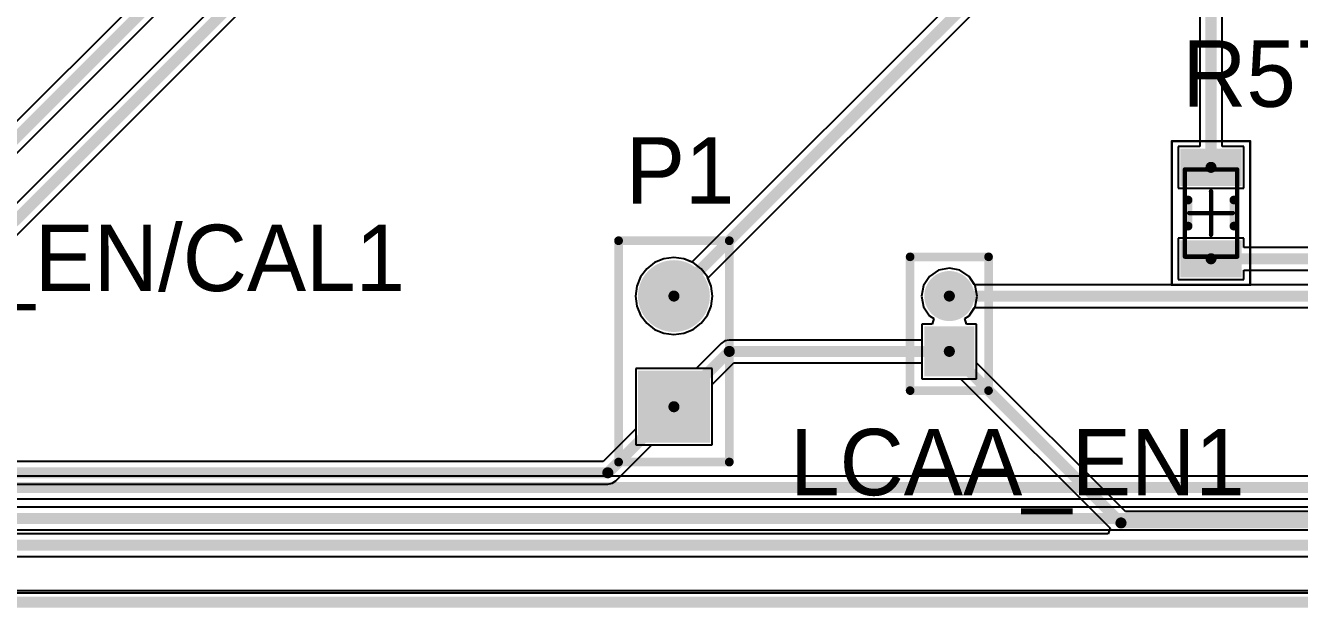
# Model space of a CAD drawing. Header units: millimetres. Extents: x 2.5 to 14.5, y 1.2 to 4.8.
# Drawn here: x 5.234 to 6.385, y 1.344 to 1.87 of the extents above; entities that cross this region are included whole.
import ezdxf

# ---------------------------------------------------------------- set-up
doc = ezdxf.new("R2010")
doc.units = ezdxf.units.MM
doc.header["$MEASUREMENT"] = 0
for name, color, linetype in [('BottomLayer', 5, 'Continuous'), ('BottomSolder', 6, 'Continuous'), ('ConnectLayer', 7, 'Continuous'), ('Mechanical13', 56, 'Continuous'), ('Mechanical15', 56, 'Continuous'), ('MultiLayer', 9, 'Continuous'), ('PadHoleLayer', 156, 'Continuous'), ('TopLayer', 1, 'Continuous'), ('TopOverlay', 2, 'Continuous'), ('TopPaste', 8, 'Continuous'), ('TopSolder', 216, 'Continuous')]:
    doc.layers.add(name, color=color, linetype=linetype)

# ---------------------------------------------------------------- blocks, each defined once
blk = doc.blocks.new('RESC_0805_2012_44')
at = {"layer": 'Mechanical13', "const_width": 0.00394}
for points in [[(-0.0394, 0.0236), (-0.0394, -0.0236)], [(-0.0394, 0.0236), (0.0394, 0.0236)], [(0.0394, 0.0236), (0.0394, -0.0236)], [(-0.0394, -0.0236), (0.0394, -0.0236)]]:
    blk.add_lwpolyline(points, dxfattribs=at)
at = {"layer": 'Mechanical13', "const_width": 0.00197}
for points in [[(-0.0404, 0.0236, 1), (-0.0384, 0.0236, 1)], [(-0.0404, 0.0236, 1), (-0.0384, 0.0236, 1)], [(0.0384, 0.0236, 1), (0.0404, 0.0236, 1)], [(0.0384, 0.0236, 1), (0.0404, 0.0236, 1)], [(-0.0404, -0.0236, 1), (-0.0384, -0.0236, 1)], [(-0.0404, -0.0236, 1), (-0.0384, -0.0236, 1)], [(0.0384, -0.0236, 1), (0.0404, -0.0236, 1)], [(0.0384, -0.0236, 1), (0.0404, -0.0236, 1)]]:
    blk.add_lwpolyline(points, format="xyb", close=True, dxfattribs=at)
at = {"layer": 'Mechanical15'}
for points, const_width in [([(-0.065, 0.0354), (-0.065, -0.0354)], 0.00197), ([(-0.065, 0.0354), (0.065, 0.0354)], 0.00197), ([(0.065, 0.0354), (0.065, -0.0354)], 0.00197), ([(0, 0.0197), (0, -0.0197)], 0.00394), ([(-0.0197, 0), (0.0197, 0)], 0.00394), ([(-0.065, -0.0354), (0.065, -0.0354)], 0.00197)]:
    blk.add_lwpolyline(points, dxfattribs=dict(at, const_width=const_width))
for points, const_width in [([(-0.0655, 0.0354, 1), (-0.0645, 0.0354, 1)], 0.000984), ([(-0.0655, 0.0354, 1), (-0.0645, 0.0354, 1)], 0.000984), ([(0.0645, 0.0354, 1), (0.0655, 0.0354, 1)], 0.000984), ([(0.0645, 0.0354, 1), (0.0655, 0.0354, 1)], 0.000984), ([(-0.001, 0.0197, 1), (0.001, 0.0197, 1)], 0.00197), ([(-0.0207, 0, 1), (-0.0187, 0, 1)], 0.00197), ([(0.0187, 0, 1), (0.0207, 0, 1)], 0.00197), ([(-0.001, -0.0197, 1), (0.001, -0.0197, 1)], 0.00197), ([(-0.0655, -0.0354, 1), (-0.0645, -0.0354, 1)], 0.000984), ([(-0.0655, -0.0354, 1), (-0.0645, -0.0354, 1)], 0.000984), ([(0.0645, -0.0354, 1), (0.0655, -0.0354, 1)], 0.000984), ([(0.0645, -0.0354, 1), (0.0655, -0.0354, 1)], 0.000984)]:
    blk.add_lwpolyline(points, format="xyb", close=True, dxfattribs=dict(at, const_width=const_width))
at = {"layer": 'TopLayer'}
for points in [[(-0.0276, -0.0246), (-0.0276, 0.0246), (-0.0551, -0.0246), (-0.0551, 0.0246)], [(0.0551, -0.0246), (0.0551, 0.0246), (0.0276, -0.0246), (0.0276, 0.0246)]]:
    blk.add_solid(points, dxfattribs=at)
at = {"layer": 'TopOverlay', "const_width": 0.00787}
for points in [[(-0.0118, 0.0207), (0.0118, 0.0207)], [(-0.0118, -0.0207), (0.0118, -0.0207)]]:
    blk.add_lwpolyline(points, dxfattribs=at)
at = {"layer": 'TopOverlay', "const_width": 0.00394}
for points in [[(-0.0138, 0.0207, 1), (-0.0098, 0.0207, 1)], [(0.0098, 0.0207, 1), (0.0138, 0.0207, 1)], [(-0.0138, -0.0207, 1), (-0.0098, -0.0207, 1)], [(0.0098, -0.0207, 1), (0.0138, -0.0207, 1)]]:
    blk.add_lwpolyline(points, format="xyb", close=True, dxfattribs=at)
at = {"layer": 'TopPaste'}
for points in [[(-0.0276, -0.0246), (-0.0276, 0.0246), (-0.0551, -0.0246), (-0.0551, 0.0246)], [(0.0551, -0.0246), (0.0551, 0.0246), (0.0276, -0.0246), (0.0276, 0.0246)]]:
    blk.add_solid(points, dxfattribs=at)
at = {"layer": 'TopSolder'}
for points in [[(-0.0246, -0.0276), (-0.0246, 0.0276), (-0.0581, -0.0276), (-0.0581, 0.0276)], [(0.0581, -0.0276), (0.0581, 0.0276), (0.0246, -0.0276), (0.0246, 0.0276)]]:
    blk.add_solid(points, dxfattribs=at)
blk = doc.blocks.new('HDR1X2_107')
at = {"layer": 'BottomLayer', "const_width": 0.0295}
blk.add_lwpolyline([(0.0852, 0, 1), (0.1148, 0, 1)], format="xyb", close=True, dxfattribs=at)
at = {"layer": 'BottomLayer'}
blk.add_solid([(-0.0295, -0.0295), (0.0295, -0.0295), (-0.0295, 0.0295), (0.0295, 0.0295)], dxfattribs=at)
at = {"layer": 'BottomSolder', "const_width": 0.0325}
blk.add_lwpolyline([(0.0838, 0, 1), (0.1162, 0, 1)], format="xyb", close=True, dxfattribs=at)
at = {"layer": 'BottomSolder'}
blk.add_solid([(-0.0325, -0.0325), (0.0325, -0.0325), (-0.0325, 0.0325), (0.0325, 0.0325)], dxfattribs=at)
at = {"layer": 'MultiLayer', "const_width": 0.0295}
blk.add_lwpolyline([(0.0852, 0, 1), (0.1148, 0, 1)], format="xyb", close=True, dxfattribs=at)
at = {"layer": 'MultiLayer'}
blk.add_solid([(-0.0295, -0.0295), (0.0295, -0.0295), (-0.0295, 0.0295), (0.0295, 0.0295)], dxfattribs=at)
at = {"layer": 'PadHoleLayer', "const_width": 0.0177}
for points in [[(-0.0089, 0, 1), (0.0089, 0, 1)], [(0.0911, 0, 1), (0.1089, 0, 1)]]:
    blk.add_lwpolyline(points, format="xyb", close=True, dxfattribs=at)
at = {"layer": 'TopLayer', "const_width": 0.0295}
blk.add_lwpolyline([(0.0852, 0, 1), (0.1148, 0, 1)], format="xyb", close=True, dxfattribs=at)
at = {"layer": 'TopLayer'}
blk.add_solid([(-0.0295, -0.0295), (0.0295, -0.0295), (-0.0295, 0.0295), (0.0295, 0.0295)], dxfattribs=at)
at = {"layer": 'TopOverlay', "const_width": 0.00787}
for points in [[(-0.05, 0.05), (0.15, 0.05)], [(-0.05, 0.05), (-0.05, -0.05)], [(0.15, 0.05), (0.15, -0.05)], [(-0.05, -0.05), (0.15, -0.05)]]:
    blk.add_lwpolyline(points, dxfattribs=at)
at = {"layer": 'TopOverlay', "const_width": 0.00394}
for points in [[(-0.052, 0.05, 1), (-0.048, 0.05, 1)], [(-0.052, 0.05, 1), (-0.048, 0.05, 1)], [(0.148, 0.05, 1), (0.152, 0.05, 1)], [(0.148, 0.05, 1), (0.152, 0.05, 1)], [(-0.052, -0.05, 1), (-0.048, -0.05, 1)], [(-0.052, -0.05, 1), (-0.048, -0.05, 1)], [(0.148, -0.05, 1), (0.152, -0.05, 1)], [(0.148, -0.05, 1), (0.152, -0.05, 1)]]:
    blk.add_lwpolyline(points, format="xyb", close=True, dxfattribs=at)
at = {"layer": 'TopSolder', "const_width": 0.0325}
blk.add_lwpolyline([(0.0838, 0, 1), (0.1162, 0, 1)], format="xyb", close=True, dxfattribs=at)
at = {"layer": 'TopSolder'}
blk.add_solid([(-0.0325, -0.0325), (0.0325, -0.0325), (-0.0325, 0.0325), (0.0325, 0.0325)], dxfattribs=at)
blk = doc.blocks.new('MHDR1X2_117')
at = {"layer": 'BottomLayer', "const_width": 0.0197}
blk.add_lwpolyline([(0.0402, 0, 1), (0.0598, 0, 1)], format="xyb", close=True, dxfattribs=at)
at = {"layer": 'BottomLayer'}
blk.add_solid([(-0.0197, -0.0197), (0.0197, -0.0197), (-0.0197, 0.0197), (0.0197, 0.0197)], dxfattribs=at)
at = {"layer": 'BottomSolder', "const_width": 0.0226}
blk.add_lwpolyline([(0.0387, 0, 1), (0.0613, 0, 1)], format="xyb", close=True, dxfattribs=at)
at = {"layer": 'BottomSolder'}
blk.add_solid([(-0.0226, -0.0226), (0.0226, -0.0226), (-0.0226, 0.0226), (0.0226, 0.0226)], dxfattribs=at)
at = {"layer": 'MultiLayer', "const_width": 0.0197}
blk.add_lwpolyline([(0.0402, 0, 1), (0.0598, 0, 1)], format="xyb", close=True, dxfattribs=at)
at = {"layer": 'MultiLayer'}
blk.add_solid([(-0.0197, -0.0197), (0.0197, -0.0197), (-0.0197, 0.0197), (0.0197, 0.0197)], dxfattribs=at)
at = {"layer": 'PadHoleLayer', "const_width": 0.0118}
for points in [[(-0.0059, 0, 1), (0.0059, 0, 1)], [(0.0441, 0, 1), (0.0559, 0, 1)]]:
    blk.add_lwpolyline(points, format="xyb", close=True, dxfattribs=at)
at = {"layer": 'TopLayer', "const_width": 0.0197}
blk.add_lwpolyline([(0.0402, 0, 1), (0.0598, 0, 1)], format="xyb", close=True, dxfattribs=at)
at = {"layer": 'TopLayer'}
blk.add_solid([(-0.0197, -0.0197), (0.0197, -0.0197), (-0.0197, 0.0197), (0.0197, 0.0197)], dxfattribs=at)
at = {"layer": 'TopOverlay', "const_width": 0.00787}
for points in [[(-0.0354, 0.0354), (-0.0354, -0.0354)], [(-0.0354, 0.0354), (0.0854, 0.0354)], [(0.0854, 0.0354), (0.0854, -0.0354)], [(-0.0354, -0.0354), (0.0854, -0.0354)]]:
    blk.add_lwpolyline(points, dxfattribs=at)
at = {"layer": 'TopOverlay', "const_width": 0.00394}
for points in [[(-0.0374, 0.0354, 1), (-0.0335, 0.0354, 1)], [(-0.0374, 0.0354, 1), (-0.0335, 0.0354, 1)], [(0.0835, 0.0354, 1), (0.0874, 0.0354, 1)], [(0.0835, 0.0354, 1), (0.0874, 0.0354, 1)], [(-0.0374, -0.0354, 1), (-0.0335, -0.0354, 1)], [(-0.0374, -0.0354, 1), (-0.0335, -0.0354, 1)], [(0.0835, -0.0354, 1), (0.0874, -0.0354, 1)], [(0.0835, -0.0354, 1), (0.0874, -0.0354, 1)]]:
    blk.add_lwpolyline(points, format="xyb", close=True, dxfattribs=at)
at = {"layer": 'TopSolder', "const_width": 0.0226}
blk.add_lwpolyline([(0.0387, 0, 1), (0.0613, 0, 1)], format="xyb", close=True, dxfattribs=at)
at = {"layer": 'TopSolder'}
blk.add_solid([(-0.0226, -0.0226), (0.0226, -0.0226), (-0.0226, 0.0226), (0.0226, 0.0226)], dxfattribs=at)

msp = doc.modelspace()

# ---------------------------------------------------------------- linework, layer by layer
at = {"layer": 'BottomLayer', "const_width": 0.01}
for points in [[(5.82, 1.625), (6.546, 2.351)], [(5.08, 1.622), (5.412, 1.954)], [(5.125, 1.593), (5.452, 1.92)], [(6.0687, 1.625), (7.19, 1.625)], [(4.827, 1.452), (7.069, 1.452)], [(4.731, 1.424), (10.223, 1.424)]]:
    msp.add_lwpolyline(points, dxfattribs=at)
at = {"layer": 'BottomLayer', "const_width": 0.005}
for points in [[(5.8175, 1.625, 1), (5.8225, 1.625, 1)], [(6.0662, 1.625, 1), (6.0712, 1.625, 1)]]:
    msp.add_lwpolyline(points, format="xyb", close=True, dxfattribs=at)
at = {"layer": 'ConnectLayer'}
for p, q in [((6.5388, 2.3582), (5.8362, 1.6556)), ((5.8506, 1.6412), (6.5502, 2.3408)), ((5.3848, 1.9412), (5.0728, 1.6292)), ((5.0902, 1.6178), (5.3992, 1.9268)), ((5.4418, 1.9242), (5.1178, 1.6002)), ((5.1352, 1.5888), (5.4592, 1.9128)), ((6.2948, 1.8799), (6.2948, 1.7601)), ((6.3152, 1.7601), (6.3152, 1.8799)), ((6.2948, 1.7601), (6.2754, 1.7601)), ((6.2754, 1.7601), (6.2754, 1.7226)), ((6.3346, 1.7601), (6.3152, 1.7601)), ((6.3346, 1.7226), (6.3346, 1.7601)), ((6.2754, 1.7226), (6.3346, 1.7226)), ((6.3346, 1.6774), (6.2754, 1.6774)), ((6.2754, 1.6774), (6.2754, 1.6399)), ((6.3346, 1.6689), (6.3346, 1.6774)), ((6.4481, 1.6689), (6.3346, 1.6689)), ((5.811, 1.6586), (5.8026, 1.6552)), ((5.811, 1.6586), (5.8026, 1.6552)), ((5.82, 1.6598), (5.811, 1.6586)), ((5.82, 1.6598), (5.811, 1.6586)), ((5.829, 1.6586), (5.82, 1.6598)), ((5.829, 1.6586), (5.82, 1.6598)), ((5.8362, 1.6556), (5.829, 1.6586)), ((5.8374, 1.6552), (5.829, 1.6586)), ((5.7954, 1.6496), (5.7898, 1.6424)), ((5.7954, 1.6496), (5.7898, 1.6424)), ((5.8026, 1.6552), (5.7954, 1.6496)), ((5.8026, 1.6552), (5.7954, 1.6496)), ((5.8446, 1.6496), (5.8374, 1.6552)), ((5.8502, 1.6424), (5.8446, 1.6496)), ((6.059, 1.6483), (6.0509, 1.6428)), ((6.059, 1.6483), (6.0509, 1.6428)), ((6.0687, 1.6502), (6.059, 1.6483)), ((6.0687, 1.6502), (6.059, 1.6483)), ((6.0783, 1.6483), (6.0687, 1.6502)), ((6.0783, 1.6483), (6.0687, 1.6502)), ((6.0865, 1.6428), (6.0783, 1.6483)), ((6.0865, 1.6428), (6.0783, 1.6483)), ((6.3346, 1.6399), (6.3346, 1.6485)), ((6.3346, 1.6485), (6.4481, 1.6485)), ((5.7864, 1.634), (5.7852, 1.625)), ((5.7864, 1.634), (5.7852, 1.625)), ((5.7898, 1.6424), (5.7864, 1.634)), ((5.7898, 1.6424), (5.7864, 1.634)), ((5.8536, 1.634), (5.8502, 1.6424)), ((5.8536, 1.634), (5.8506, 1.6412)), ((5.8548, 1.625), (5.8536, 1.634)), ((5.8548, 1.625), (5.8536, 1.634)), ((6.0454, 1.6346), (6.0435, 1.625)), ((6.0454, 1.6346), (6.0435, 1.625)), ((6.0509, 1.6428), (6.0454, 1.6346)), ((6.0509, 1.6428), (6.0454, 1.6346)), ((6.0915, 1.6352), (6.0865, 1.6428)), ((6.0919, 1.6346), (6.0865, 1.6428)), ((7.1858, 1.6352), (6.0915, 1.6352)), ((6.0938, 1.625), (6.0919, 1.6346)), ((6.2754, 1.6399), (6.3346, 1.6399)), ((5.7852, 1.625), (5.7864, 1.616)), ((5.7852, 1.625), (5.7864, 1.616)), ((5.8536, 1.616), (5.8548, 1.625)), ((5.8536, 1.616), (5.8548, 1.625)), ((6.0435, 1.625), (6.0454, 1.6154)), ((6.0435, 1.625), (6.0454, 1.6154)), ((6.0919, 1.6154), (6.0938, 1.625)), ((5.7864, 1.616), (5.7898, 1.6076)), ((5.7864, 1.616), (5.7898, 1.6076)), ((5.8502, 1.6076), (5.8536, 1.616)), ((5.8502, 1.6076), (5.8536, 1.616)), ((6.0454, 1.6154), (6.0509, 1.6072)), ((6.0454, 1.6154), (6.0509, 1.6072)), ((6.0865, 1.6072), (6.0919, 1.6154)), ((6.0865, 1.6072), (6.0915, 1.6148)), ((6.0915, 1.6148), (7.19, 1.6148)), ((5.7898, 1.6076), (5.7954, 1.6004)), ((5.7898, 1.6076), (5.7954, 1.6004)), ((5.7954, 1.6004), (5.8026, 1.5948)), ((5.7954, 1.6004), (5.8026, 1.5948)), ((5.8374, 1.5948), (5.8446, 1.6004)), ((5.8374, 1.5948), (5.8446, 1.6004)), ((5.8446, 1.6004), (5.8502, 1.6076)), ((5.8446, 1.6004), (5.8502, 1.6076)), ((6.0531, 1.5997), (6.044, 1.5997)), ((6.044, 1.5997), (6.044, 1.5503)), ((6.0531, 1.5997), (6.044, 1.5997)), ((6.044, 1.5997), (6.044, 1.5852)), ((6.0509, 1.6072), (6.0546, 1.6047)), ((6.0509, 1.6072), (6.0546, 1.6047)), ((6.0546, 1.6047), (6.0531, 1.5997)), ((6.0546, 1.6047), (6.0531, 1.5997)), ((6.0827, 1.6047), (6.0865, 1.6072)), ((6.0827, 1.6047), (6.0865, 1.6072)), ((6.0842, 1.5997), (6.0827, 1.6047)), ((6.0842, 1.5997), (6.0827, 1.6047)), ((6.0933, 1.5997), (6.0842, 1.5997)), ((6.0933, 1.5997), (6.0842, 1.5997)), ((6.0933, 1.5503), (6.0933, 1.5997)), ((6.0933, 1.5647), (6.0933, 1.5997)), ((5.8026, 1.5948), (5.811, 1.5914)), ((5.8026, 1.5948), (5.811, 1.5914)), ((5.811, 1.5914), (5.82, 1.5902)), ((5.811, 1.5914), (5.82, 1.5902)), ((5.82, 1.5902), (5.829, 1.5914)), ((5.82, 1.5902), (5.829, 1.5914)), ((5.829, 1.5914), (5.8374, 1.5948)), ((5.829, 1.5914), (5.8374, 1.5948)), ((5.8628, 1.5822), (5.8401, 1.5595)), ((5.8661, 1.5844), (5.8628, 1.5822)), ((5.87, 1.5852), (5.8661, 1.5844)), ((6.044, 1.5852), (5.87, 1.5852)), ((5.8545, 1.5451), (5.8742, 1.5648)), ((5.8742, 1.5648), (6.044, 1.5648)), ((6.044, 1.5648), (6.044, 1.5503)), ((6.2279, 1.4302), (6.0933, 1.5647)), ((5.8545, 1.5595), (5.7855, 1.5595)), ((5.7855, 1.5595), (5.7855, 1.4905)), ((5.8401, 1.5595), (5.7855, 1.5595)), ((5.7855, 1.5595), (5.7855, 1.5049)), ((5.8545, 1.4905), (5.8545, 1.5595)), ((5.8545, 1.4905), (5.8545, 1.5451)), ((6.044, 1.5503), (6.0933, 1.5503)), ((6.044, 1.5503), (6.0789, 1.5503)), ((6.0789, 1.5503), (6.214, 1.4152)), ((5.7855, 1.5049), (5.7561, 1.4755)), ((5.7675, 1.4581), (5.7999, 1.4905)), ((5.7855, 1.4905), (5.8545, 1.4905)), ((5.7999, 1.4905), (5.8545, 1.4905)), ((5.7561, 1.4755), (5.1497, 1.4755)), ((7.0648, 1.4622), (4.8315, 1.4622)), ((4.8797, 1.4551), (5.7603, 1.4551)), ((5.7603, 1.4551), (5.7642, 1.4559)), ((5.7642, 1.4559), (5.7675, 1.4581)), ((4.827, 1.4418), (7.069, 1.4418)), ((10.2188, 1.4342), (4.7352, 1.4342)), ((10.0458, 1.4302), (6.2279, 1.4302)), ((6.214, 1.4152), (6.212, 1.4102)), ((6.212, 1.4102), (4.4146, 1.4102)), ((4.731, 1.4138), (10.223, 1.4138)), ((4.4112, 1.3898), (10.37, 1.3898)), ((14.4548, 1.3587), (2.4752, 1.3587)), ((14.457, 1.3566), (2.473, 1.3566))]:
    msp.add_line(p, q, dxfattribs=at)
at = {"layer": 'TopLayer', "const_width": 0.01}
for points in [[(6.305, 1.7413), (6.305, 1.8987)], [(6.305, 1.6587), (6.4668, 1.6587)], [(5.82, 1.525), (5.87, 1.575)], [(5.87, 1.575), (6.0687, 1.575)], [(6.0687, 1.575), (6.2237, 1.42)], [(5.7603, 1.4653), (5.82, 1.525)], [(4.8797, 1.4653), (5.7603, 1.4653)], [(6.2237, 1.42), (10.05, 1.42)], [(4.39, 1.4), (10.37, 1.4)], [(2.465, 1.3485), (14.465, 1.3485)]]:
    msp.add_lwpolyline(points, dxfattribs=at)
at = {"layer": 'TopLayer', "const_width": 0.005}
for points in [[(6.3025, 1.7413, 1), (6.3075, 1.7413, 1)], [(6.3025, 1.6587, 1), (6.3075, 1.6587, 1)], [(5.8675, 1.575, 1), (5.8725, 1.575, 1)], [(5.8675, 1.575, 1), (5.8725, 1.575, 1)], [(6.0662, 1.575, 1), (6.0712, 1.575, 1)], [(6.0662, 1.575, 1), (6.0712, 1.575, 1)], [(5.8175, 1.525, 1), (5.8225, 1.525, 1)], [(5.8175, 1.525, 1), (5.8225, 1.525, 1)], [(5.7578, 1.4653, 1), (5.7628, 1.4653, 1)], [(5.7578, 1.4653, 1), (5.7628, 1.4653, 1)], [(6.2212, 1.42, 1), (6.2262, 1.42, 1)], [(6.2212, 1.42, 1), (6.2262, 1.42, 1)]]:
    msp.add_lwpolyline(points, format="xyb", close=True, dxfattribs=at)

# ---------------------------------------------------------------- block references
at = {"rotation": 90}
for name, p in [('RESC_0805_2012_44', (6.305, 1.7)), ('HDR1X2_107', (5.82, 1.525)), ('MHDR1X2_117', (6.0687, 1.575))]:
    msp.add_blockref(name, p, dxfattribs=at)

# ---------------------------------------------------------------- texts
at = {"layer": 'TopOverlay'}
for s, p in [('R57', (6.279, 1.796)), ('P1', (5.7765, 1.7085)), ('LC_EN/CAL1', (5.0955, 1.6295)), ('LCAA_EN1', (5.925, 1.445))]:
    msp.add_text(s, height=0.06, dxfattribs=at).set_placement(p)

doc.saveas('drawing.dxf')
